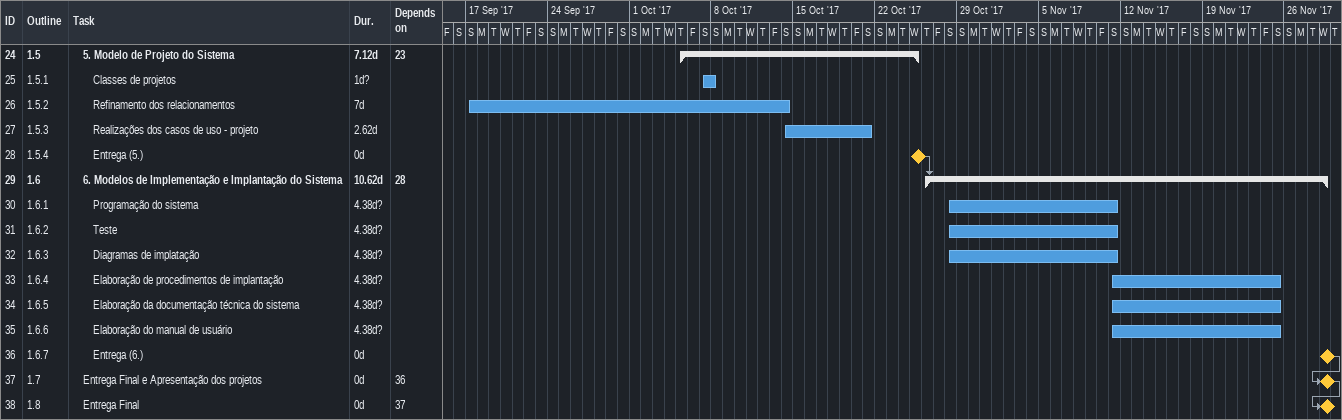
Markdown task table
| ID | WBS | Task | Duration | Start | Finish | Predecessors |
|---|---|---|---|---|---|---|
| 24 | 1.5 | **5. Modelo de Projeto do Sistema** | 7.12d | 2017-10-05 | 2017-10-25 | 23 |
| 25 | 1.5.1 | Classes de projetos | 1d? | 2017-10-07 | 2017-10-08 |  |
| 26 | 1.5.2 | Refinamento dos relacionamentos | 7d | 2017-09-17 | 2017-10-14 |  |
| 27 | 1.5.3 | Realizações dos casos de uso - projeto | 2.62d | 2017-10-14 | 2017-10-21 |  |
| 28 | 1.5.4 | Entrega (5.) | 0d | 2017-10-25 | 2017-10-25 |  |
| 29 | 1.6 | **6. Modelos de Implementação e Implantação do Sistema** | 10.62d | 2017-10-26 | 2017-11-29 | 28 |
| 30 | 1.6.1 | Programação do sistema | 4.38d? | 2017-10-28 | 2017-11-11 |  |
| 31 | 1.6.2 | Teste | 4.38d? | 2017-10-28 | 2017-11-11 |  |
| 32 | 1.6.3 | Diagramas de implatação | 4.38d? | 2017-10-28 | 2017-11-11 |  |
| 33 | 1.6.4 | Elaboração de procedimentos de implantação | 4.38d? | 2017-11-11 | 2017-11-25 |  |
| 34 | 1.6.5 | Elaboração da documentação técnica do sistema | 4.38d? | 2017-11-11 | 2017-11-25 |  |
| 35 | 1.6.6 | Elaboração do manual de usuário | 4.38d? | 2017-11-11 | 2017-11-25 |  |
| 36 | 1.6.7 | Entrega (6.) | 0d | 2017-11-29 | 2017-11-29 |  |
| 37 | 1.7 | Entrega Final e Apresentação dos projetos | 0d | 2017-11-29 | 2017-11-29 | 36 |
| 38 | 1.8 | Entrega Final | 0d | 2017-11-29 | 2017-11-29 | 37 |
